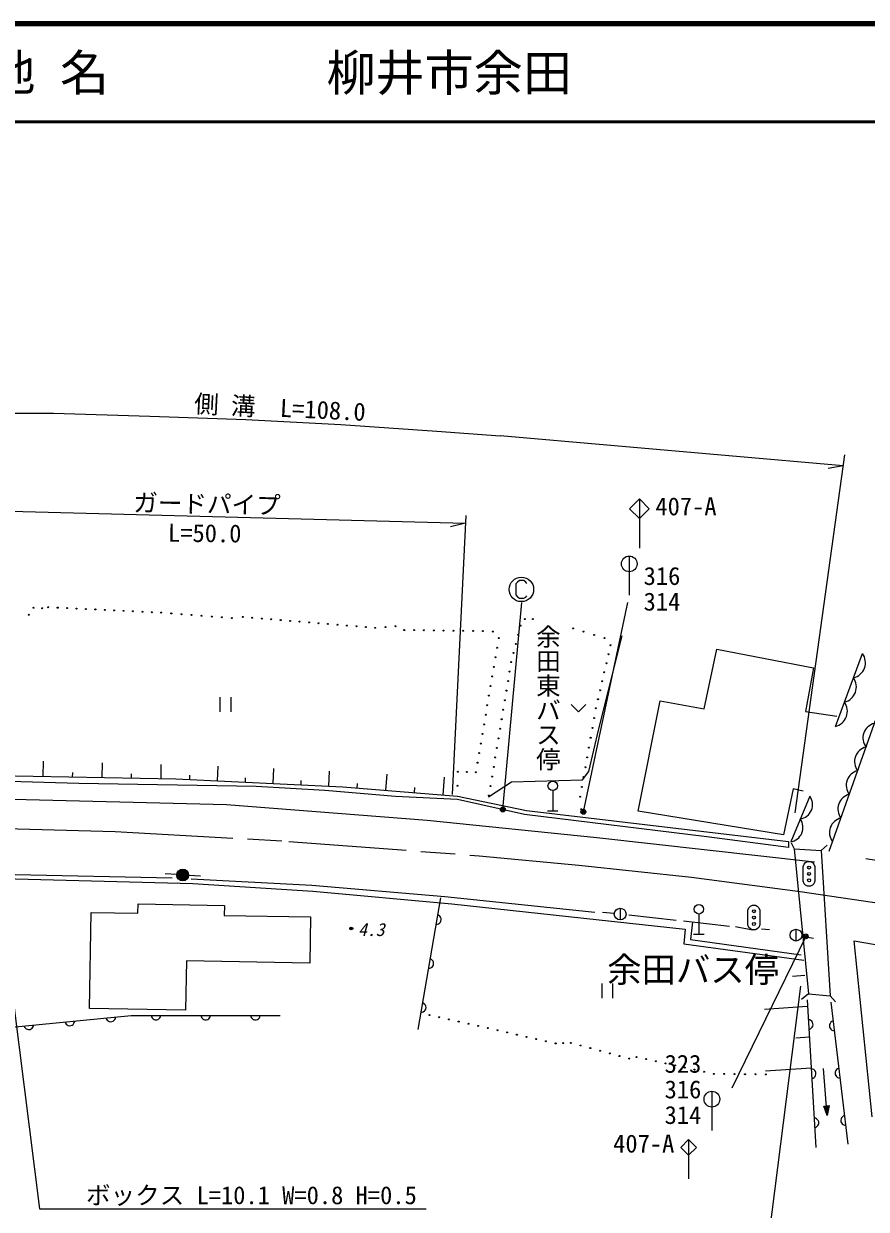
# Model space of a CAD drawing. Units: millimetres, scale not verified. Extents: x 40000 to 680000, y 20000 to 380000.
# Drawn here: x 374184 to 460013, y 259201 to 380000 of the extents above; entities that cross this region are included whole.
import ezdxf
from ezdxf.enums import TextEntityAlignment as Align

# ---------------------------------------------------------------- set-up
doc = ezdxf.new("R2010")
doc.units = ezdxf.units.MM
doc.header["$LTSCALE"] = 1000
doc.linetypes.add('CHAIN', pattern=[18.5, 12, -1.5, 3.5, -1.5])
for name, color, linetype, lineweight in [('M-BGD', 7, 'Continuous', 25), ('M-BGD-EXST', 7, 'Continuous', 25), ('M-BMK', 2, 'CHAIN', 13), ('M-STR-HTXT', 7, 'Continuous', 13), ('M-STR-STR1', 1, 'Continuous', 25), ('M-STR-STRC', 7, 'Continuous', 25), ('M-TTL', 2, 'Continuous', 140), ('M-TTL-LINE', 7, 'Continuous', 50)]:
    doc.layers.add(name, color=color, linetype=linetype, lineweight=lineweight)
doc.layers.add('M-TTL-TXT', color=7, linetype='Continuous')
doc.styles.add('@ＭＳ ゴシック', font='')
doc.styles.add('ＭＳ ゴシック', font='')
doc.styles.get('@ＭＳ ゴシック').set_extended_font_data('@MS Gothic')
doc.styles.get('ＭＳ ゴシック').set_extended_font_data('MS Gothic')

msp = doc.modelspace()

# ---------------------------------------------------------------- linework, layer by layer
at = {"layer": 'M-BGD'}
for p, q in [((432765, 308159), (435156, 317626)), ((443505, 310191), (444806, 316264)), ((444806, 316264), (454620, 314366)), ((456869, 308402), (459634, 315830)), ((454620, 314366), (453807, 309920)), ((456240, 295687), (462550, 313531)), ((394162, 311384), (394162, 309884)), ((395302, 309884), (395302, 311384)), ((429948, 310622), (430698, 309902)), ((430698, 309902), (431448, 310622)), ((436782, 299781), (439005, 311004)), ((439005, 311004), (443505, 310191)), ((453807, 309920), (457006, 309432)), ((431761, 303808), (432765, 308159)), ((376165, 303301), (376194, 304873)), ((382170, 303190), (382198, 304697)), ((388175, 303079), (388201, 304520)), ((368901, 303435), (389676, 303051)), ((379168, 303245), (379176, 303707)), ((385172, 303134), (385180, 303576)), ((391094, 302983), (391115, 303418)), ((393930, 302848), (394002, 304350)), ((399603, 302578), (399676, 304110)), ((405276, 302307), (405348, 303825)), ((411070, 301888), (411203, 303531)), ((416906, 301418), (417052, 303238)), ((431092, 302947), (431761, 303808)), ((379796, 302581), (368735, 302923)), ((397853, 302282), (379796, 302581)), ((389676, 303051), (406694, 302240)), ((396767, 302713), (396789, 303175)), ((404850, 301856), (397853, 302282)), ((402439, 302443), (402461, 302900)), ((406694, 302240), (418364, 301301)), ((408153, 302122), (408190, 302589)), ((413988, 301653), (414030, 302172)), ((421529, 301226), (423872, 302756)), ((423872, 302756), (431092, 302947)), ((452560, 302058), (451584, 297341)), ((453590, 301787), (452560, 302058)), ((412065, 301258), (404850, 301856)), ((418382, 300959), (412065, 301258)), ((418364, 301301), (425408, 299849)), ((425192, 299422), (418382, 300959)), ((428069, 301855), (428069, 299815)), ((454266, 301299), (452314, 296636)), ((425408, 299849), (452078, 296690)), ((427529, 299815), (428609, 299815)), ((451584, 297341), (436782, 299781)), ((443761, 297160), (425192, 299422)), ((452078, 296050), (443761, 297160)), ((452078, 296690), (452078, 296050)), ((474972, 292434), (459962, 294904)), ((453583, 294122), (453683, 294372)), ((453583, 292622), (453583, 294122)), ((453683, 294372), (453833, 294522)), ((453833, 294522), (454033, 294622)), ((454033, 294622), (454333, 294622)), ((454333, 294622), (454533, 294522)), ((454533, 294522), (454683, 294372)), ((454683, 294372), (454783, 294122)), ((454783, 294122), (454783, 292622)), ((372043, 292919), (391404, 292387)), ((373324, 293317), (389319, 292986)), ((389785, 293297), (388587, 293379)), ((390983, 293229), (392181, 293175)), ((391258, 292876), (403518, 292218)), ((391404, 292387), (403630, 291623)), ((453683, 292372), (453583, 292622)), ((453833, 292222), (453683, 292372)), ((454683, 292372), (454533, 292222)), ((454783, 292622), (454683, 292372)), ((403518, 292218), (417091, 291083)), ((403630, 291623), (417783, 290327)), ((454033, 292122), (453833, 292222)), ((454333, 292122), (454033, 292122)), ((454533, 292222), (454333, 292122)), ((385813, 289373), (385829, 290315)), ((385829, 290315), (394638, 290165)), ((394638, 290165), (394620, 289149)), ((414355, 277517), (416672, 290948)), ((417091, 291083), (432361, 289473)), ((417783, 290327), (441577, 287736)), ((447962, 289673), (448062, 289923)), ((448062, 289923), (448212, 290073)), ((448212, 290073), (448412, 290173)), ((448412, 290173), (448712, 290173)), ((448712, 290173), (448912, 290073)), ((448912, 290073), (449062, 289923)), ((449062, 289923), (449162, 289673)), ((380872, 279663), (381039, 289455)), ((381039, 289455), (385813, 289373)), ((394620, 289149), (403411, 288999)), ((403411, 288999), (403331, 284284)), ((416482, 289142), (416371, 289202)), ((416571, 289066), (416482, 289142)), ((416652, 288951), (416571, 289066)), ((416694, 288842), (416652, 288951)), ((416686, 288559), (416713, 288717)), ((416713, 288717), (416694, 288842)), ((434346, 289330), (433150, 289436)), ((434943, 289878), (434943, 288678)), ((435837, 289217), (440654, 288668)), ((442967, 289285), (442967, 287245)), ((447962, 288173), (447962, 289673)), ((449162, 289673), (449162, 288173)), ((416201, 288217), (416326, 288236)), ((416326, 288236), (416435, 288278)), ((416435, 288278), (416550, 288360)), ((416550, 288360), (416626, 288448)), ((416626, 288448), (416686, 288559)), ((441394, 288595), (446078, 288046)), ((441577, 287736), (441444, 286241)), ((442301, 288488), (442121, 286706)), ((446700, 288009), (448420, 287680)), ((448062, 287923), (447962, 288173)), ((448212, 287773), (448062, 287923)), ((448412, 287673), (448212, 287773)), ((448712, 287673), (448412, 287673)), ((448912, 287773), (448712, 287673)), ((449062, 287923), (448912, 287773)), ((449162, 288173), (449062, 287923)), ((449335, 287790), (450140, 287717)), ((452852, 287732), (452852, 286532)), ((442121, 286706), (453385, 285111)), ((442427, 287245), (443507, 287245)), ((453444, 287032), (454627, 286831)), ((460621, 268604), (458791, 286564)), ((458791, 286564), (476069, 283530)), ((441444, 286241), (453650, 284579)), ((390750, 284499), (390664, 279496)), ((403331, 284284), (390750, 284499)), ((415710, 284665), (415599, 284725)), ((415662, 283801), (415778, 283883)), ((415798, 284589), (415710, 284665)), ((415778, 283883), (415854, 283971)), ((415880, 284474), (415798, 284589)), ((415854, 283971), (415914, 284082)), ((415922, 284365), (415880, 284474)), ((415914, 284082), (415941, 284240)), ((415941, 284240), (415922, 284365)), ((415429, 283740), (415554, 283759)), ((415554, 283759), (415662, 283801)), ((453759, 283009), (452512, 282923)), ((433068, 282213), (433068, 280713)), ((434208, 280713), (434208, 282213)), ((454894, 265507), (454022, 280541)), ((456389, 280292), (458134, 265839)), ((390664, 279496), (380872, 279663)), ((414656, 279263), (414781, 279282)), ((414781, 279282), (414890, 279324)), ((414938, 280188), (414826, 280248)), ((414890, 279324), (415006, 279406)), ((415026, 280112), (414938, 280188)), ((415006, 279406), (415082, 279494)), ((415108, 279997), (415026, 280112)), ((415082, 279494), (415141, 279605)), ((415150, 279888), (415108, 279997)), ((415141, 279605), (415169, 279763)), ((415169, 279763), (415150, 279888)), ((453975, 279867), (449655, 279569)), ((372622, 277737), (385134, 278932)), ((374210, 277888), (374261, 277773)), ((375127, 277755), (375177, 277860)), ((375177, 277860), (375205, 277983)), ((378380, 278287), (378431, 278171)), ((378431, 278171), (378501, 278077)), ((378501, 278077), (378610, 277987)), ((378610, 277987), (378715, 277937)), ((378715, 277937), (378838, 277909)), ((378838, 277909), (378998, 277924)), ((378998, 277924), (379113, 277975)), ((379113, 277975), (379207, 278044)), ((379207, 278044), (379297, 278153)), ((379297, 278153), (379347, 278259)), ((379347, 278259), (379376, 278382)), ((382551, 278685), (382602, 278570)), ((382602, 278570), (382671, 278476)), ((382671, 278476), (382780, 278386)), ((382780, 278386), (382885, 278336)), ((382885, 278336), (383009, 278307)), ((383009, 278307), (383168, 278322)), ((383168, 278322), (383284, 278374)), ((383284, 278374), (383377, 278443)), ((383377, 278443), (383468, 278552)), ((383468, 278552), (383518, 278657)), ((383518, 278657), (383546, 278780)), ((385134, 278932), (400317, 278932)), ((387164, 278932), (387204, 278812)), ((387204, 278812), (387264, 278712)), ((387264, 278712), (387364, 278612)), ((387364, 278612), (387464, 278552)), ((387464, 278552), (387584, 278512)), ((387584, 278512), (387744, 278512)), ((387744, 278512), (387864, 278552)), ((387864, 278552), (387964, 278612)), ((387964, 278612), (388064, 278712)), ((388064, 278712), (388124, 278812)), ((388124, 278812), (388164, 278932)), ((392225, 278932), (392265, 278812)), ((392265, 278812), (392325, 278712)), ((392325, 278712), (392425, 278612)), ((392425, 278612), (392525, 278552)), ((392525, 278552), (392645, 278512)), ((392645, 278512), (392805, 278512)), ((392805, 278512), (392925, 278552)), ((392925, 278552), (393025, 278612)), ((393025, 278612), (393125, 278712)), ((393125, 278712), (393185, 278812)), ((393185, 278812), (393225, 278932)), ((397286, 278932), (397326, 278812)), ((397326, 278812), (397386, 278712)), ((397386, 278712), (397486, 278612)), ((397486, 278612), (397586, 278552)), ((397586, 278552), (397706, 278512)), ((397706, 278512), (397866, 278512)), ((397866, 278512), (397986, 278552)), ((397986, 278552), (398086, 278612)), ((398086, 278612), (398186, 278712)), ((398186, 278712), (398246, 278812)), ((398246, 278812), (398286, 278932)), ((454261, 278502), (454138, 278535)), ((454364, 278448), (454261, 278502)), ((454469, 278354), (454364, 278448)), ((454535, 278257), (454469, 278354)), ((454504, 277755), (454558, 277858)), ((454582, 278140), (454535, 278257)), ((454558, 277858), (454591, 277980)), ((454591, 277980), (454582, 278140)), ((456279, 278036), (456254, 277912)), ((456254, 277912), (456273, 277754)), ((456326, 278143), (456279, 278036)), ((456414, 278254), (456326, 278143)), ((456506, 278326), (456414, 278254)), ((456620, 278380), (456506, 278326)), ((374261, 277773), (374330, 277679)), ((374330, 277679), (374439, 277589)), ((374439, 277589), (374545, 277539)), ((374545, 277539), (374668, 277510)), ((374668, 277510), (374827, 277525)), ((374827, 277525), (374943, 277577)), ((374943, 277577), (375037, 277646)), ((375037, 277646), (375127, 277755)), ((454192, 276725), (452847, 276633)), ((454196, 277536), (454314, 277583)), ((454314, 277583), (454410, 277649)), ((454410, 277649), (454504, 277755)), ((456273, 277754), (456327, 277639)), ((456327, 277639), (456398, 277547)), ((456398, 277547), (456510, 277460)), ((456510, 277460), (456616, 277412)), ((456616, 277412), (456740, 277387)), ((454408, 273584), (449761, 273263)), ((454551, 273490), (454429, 273523)), ((454655, 273436), (454551, 273490)), ((454760, 273342), (454655, 273436)), ((454826, 273246), (454760, 273342)), ((454873, 273128), (454826, 273246)), ((454882, 272968), (454873, 273128)), ((456034, 268750), (455641, 273558)), ((456860, 273219), (456835, 273095)), ((456835, 273095), (456854, 272936)), ((456908, 273325), (456860, 273219)), ((456995, 273436), (456908, 273325)), ((457087, 273508), (456995, 273436)), ((457202, 273562), (457087, 273508)), ((454487, 272525), (454605, 272572)), ((454605, 272572), (454701, 272637)), ((454701, 272637), (454795, 272743)), ((454795, 272743), (454849, 272846)), ((454849, 272846), (454882, 272968)), ((456854, 272936), (456908, 272821)), ((456908, 272821), (456980, 272729)), ((456980, 272729), (457091, 272642)), ((457091, 272642), (457198, 272594)), ((457198, 272594), (457321, 272569)), ((455673, 269724), (456232, 269769)), ((456034, 268750), (455673, 269724)), ((455756, 269690), (456155, 269723)), ((456011, 269029), (455756, 269690)), ((455839, 269657), (456079, 269677)), ((455998, 269188), (455839, 269657)), ((455922, 269624), (456002, 269630)), ((455979, 269428), (455922, 269624)), ((456002, 269630), (455979, 269428)), ((456079, 269677), (455998, 269188)), ((456155, 269723), (456011, 269029)), ((456232, 269769), (456034, 268750)), ((454842, 268479), (454720, 268512)), ((454945, 268424), (454842, 268479)), ((455051, 268330), (454945, 268424)), ((455117, 268234), (455051, 268330)), ((455164, 268117), (455117, 268234)), ((457442, 268401), (457416, 268277)), ((457416, 268277), (457436, 268118)), ((457489, 268507), (457442, 268401)), ((457577, 268619), (457489, 268507)), ((457669, 268690), (457577, 268619)), ((457783, 268744), (457669, 268690)), ((454778, 267513), (454895, 267560)), ((454895, 267560), (454992, 267626)), ((454992, 267626), (455086, 267731)), ((455086, 267731), (455140, 267835)), ((455140, 267835), (455173, 267957)), ((455173, 267957), (455164, 268117)), ((457436, 268118), (457490, 268004)), ((457490, 268004), (457561, 267912)), ((457561, 267912), (457673, 267824)), ((457673, 267824), (457779, 267777)), ((457779, 267777), (457903, 267751))]:
    msp.add_line(p, q, dxfattribs=at)
for centre, radius in [((375192, 320492), 50), ((376077, 320436), 50), ((376685, 320547), 50), ((377644, 320501), 50), ((378603, 320455), 50), ((379562, 320409), 50), ((380521, 320363), 50), ((381480, 320317), 50), ((382438, 320270), 50), ((383397, 320224), 50), ((384356, 320178), 50), ((385315, 320132), 50), ((386274, 320086), 50), ((374694, 319773), 50), ((387233, 320040), 50), ((388192, 319994), 50), ((389221, 319915), 50), ((390250, 319836), 50), ((391279, 319757), 50), ((392308, 319678), 50), ((393338, 319599), 50), ((394367, 319520), 50), ((395396, 319441), 50), ((396502, 319551), 50), ((397466, 319472), 50), ((398431, 319393), 50), ((399395, 319314), 50), ((400359, 319235), 50), ((401323, 319156), 50), ((402287, 319077), 50), ((403251, 318998), 50), ((404215, 318919), 50), ((425225, 319330), 50), ((426055, 319330), 50), ((405179, 318840), 50), ((406143, 318761), 50), ((407108, 318682), 50), ((408072, 318603), 50), ((409036, 318524), 50), ((410000, 318445), 50), ((411023, 318528), 50), ((412047, 318611), 50), ((412945, 318224), 50), ((413948, 318210), 50), ((414950, 318196), 50), ((415953, 318182), 50), ((416955, 318168), 50), ((417958, 318155), 50), ((418961, 318141), 50), ((419963, 318127), 50), ((420966, 318113), 50), ((421962, 318058), 50), ((424548, 317740), 50), ((424783, 318666), 50), ((430149, 318390), 50), ((431218, 318058), 50), ((432288, 317726), 50), ((422570, 317394), 50), ((424313, 316813), 50), ((433357, 317394), 50), ((433966, 316675), 50), ((422238, 315442), 50), ((422404, 316418), 50), ((424078, 315887), 50), ((433752, 315758), 50), ((422072, 314466), 50), ((423842, 314960), 50), ((433539, 314841), 50), ((421906, 313490), 50), ((423518, 313016), 50), ((423680, 313988), 50), ((433112, 313008), 50), ((433325, 313925), 50), ((421740, 312514), 50), ((423356, 312044), 50), ((432899, 312091), 50), ((421408, 310562), 50), ((421574, 311538), 50), ((423194, 311072), 50), ((432685, 311175), 50), ((421243, 309586), 50), ((423032, 310100), 50), ((432294, 309256), 50), ((432472, 310258), 50), ((421077, 308610), 50), ((422708, 308156), 50), ((422870, 309128), 50), ((432116, 308254), 50), ((420911, 307634), 50), ((422546, 307184), 50), ((431937, 307252), 50), ((420579, 305682), 50), ((420745, 306658), 50), ((422384, 306212), 50), ((431759, 306251), 50), ((420413, 304706), 50), ((422222, 305240), 50), ((431581, 305249), 50), ((418421, 303786), 50), ((419334, 303758), 50), ((420247, 303731), 50), ((421898, 303296), 50), ((422060, 304268), 50), ((431224, 303245), 50), ((431403, 304247), 50), ((418366, 302348), 50), ((421736, 302324), 50), ((428069, 302335), 480), ((431046, 302243), 50), ((421574, 301352), 50), ((430868, 301241), 50), ((430978, 299969), 50), ((390383, 293256), 600), ((390383, 293256), 528), ((390383, 293256), 456), ((390383, 293256), 384), ((390383, 293256), 312), ((454183, 294022), 150), ((390383, 293256), 240), ((390383, 293256), 168), ((390383, 293256), 96), ((390383, 293256), 24), ((454183, 293372), 150), ((454183, 292722), 150), ((442967, 289765), 480), ((434943, 289278), 600), ((448562, 289573), 150), ((448562, 288923), 150), ((407554, 287811), 150), ((407554, 287811), 90), ((407554, 287811), 30), ((448562, 288273), 150), ((452852, 287132), 600), ((415528, 278993), 50), ((416516, 278771), 50), ((417504, 278548), 50), ((418492, 278326), 50), ((419480, 278104), 50), ((420468, 277881), 50), ((421456, 277659), 50), ((422444, 277437), 50), ((423432, 277215), 50), ((424420, 276992), 50), ((425407, 276770), 50), ((426395, 276548), 50), ((427383, 276325), 50), ((428371, 276103), 50), ((429147, 276130), 50), ((429923, 276157), 50), ((430913, 275889), 50), ((431903, 275622), 50), ((432893, 275354), 50), ((433883, 275086), 50), ((434873, 274819), 50), ((435863, 274551), 50), ((436612, 274712), 50), ((437596, 274498), 50), ((438579, 274284), 50), ((439562, 274070), 50), ((440545, 273856), 50), ((441529, 273642), 50), ((442512, 273428), 50), ((443495, 273213), 50), ((444479, 272999), 50), ((445538, 272989), 50), ((446598, 272978), 50), ((447657, 272967), 50), ((448717, 272957), 50), ((449776, 272946), 50)]:
    msp.add_circle(centre, radius, dxfattribs=at)
for centre, radius, start, end in [((458333, 314905), 1596, 283.74438, 35.41878), ((457411, 312429), 1596, 283.74438, 35.41878), ((456489, 309953), 1596, 283.74438, 35.41878), ((461189, 307229), 1518, 103.14224, 217.9082), ((460337, 304817), 1518, 103.14224, 217.9082), ((459484, 302406), 1518, 103.14224, 217.9082), ((453049, 300439), 1491, 279.32098, 35.2502), ((458631, 299994), 1518, 103.14224, 217.9082), ((452073, 298107), 1491, 279.32098, 35.2502), ((457778, 297582), 1518, 103.14224, 217.9082)]:
    msp.add_arc(centre, radius, start, end, dxfattribs=at)
at = {"layer": 'M-BGD-EXST'}
for p, q in [((424480, 323114), (424330, 322914)), ((424330, 322914), (424330, 321814)), ((424680, 323264), (424480, 323114)), ((425130, 323264), (424680, 323264)), ((425330, 323114), (425130, 323264)), ((425430, 322964), (425330, 323114)), ((424330, 321814), (424480, 321614)), ((424480, 321614), (424680, 321464)), ((424680, 321464), (425130, 321464)), ((425130, 321464), (425330, 321564)), ((425330, 321564), (425430, 321714)), ((422994, 299933), (424917, 321012))]:
    msp.add_line(p, q, dxfattribs=at)
for centre, radius in [((424880, 322364), 1250), ((422994, 299933), 250), ((422994, 299933), 150), ((422994, 299933), 50)]:
    msp.add_circle(centre, radius, dxfattribs=at)
at = {"layer": 'M-BMK'}
for p, q in [((372329, 297994), (383509, 297707)), ((383509, 297707), (401191, 296690)), ((401191, 296690), (420563, 295218)), ((420563, 295218), (430737, 294271)), ((430737, 294271), (442211, 293044)), ((442211, 293044), (453264, 291579)), ((453264, 291579), (463052, 290141))]:
    msp.add_line(p, q, dxfattribs=at)
at = {"layer": 'M-STR-HTXT'}
for p, q in [((345015, 340323), (377234, 340305)), ((457665, 334964), (422727, 338016)), ((452757, 299593), (457819, 336077)), ((457665, 334964), (456134, 334676)), ((368023, 330455), (419173, 329107)), ((419211, 329879), (417815, 301478)), ((419173, 329107), (417662, 328727)), ((371550, 292651), (375789, 259258)), ((453327, 281932), (447303, 234899)), ((375789, 259258), (415177, 259258))]:
    msp.add_line(p, q, dxfattribs=at)
msp.add_lwpolyline([(377234, 340305), (387031, 340027), (396824, 339666), (406474, 339155), (416252, 338493), (422727, 338016)], dxfattribs=at)
at = {"layer": 'M-STR-STR1'}
for p, q in [((452353, 296549), (452678, 295919)), ((455407, 295766), (456017, 296301)), ((452678, 295919), (455407, 295766)), ((452678, 295919), (454128, 281144)), ((455407, 295766), (456342, 280953)), ((454128, 281144), (453422, 280591)), ((454128, 281144), (456342, 280953)), ((456342, 280953), (456876, 280343))]:
    msp.add_line(p, q, dxfattribs=at)
at = {"layer": 'M-STR-STRC'}
for p, q in [((436907, 331578), (435907, 330578)), ((437907, 330578), (436907, 331578)), ((436907, 331578), (436907, 326578)), ((435907, 330578), (436907, 329578)), ((436907, 329578), (437907, 330578)), ((435869, 325762), (435869, 321762)), ((431195, 299706), (435723, 321012)), ((371669, 301010), (394856, 300437)), ((394856, 300437), (415294, 298862)), ((415294, 298862), (432578, 297095)), ((432578, 297095), (454732, 294612)), ((453843, 287012), (446317, 271536)), ((444286, 271220), (444286, 267220)), ((441916, 266311), (441116, 265511)), ((442716, 265511), (441916, 266311)), ((441916, 266311), (441916, 262311)), ((441116, 265511), (441916, 264711)), ((441916, 264711), (442716, 265511))]:
    msp.add_line(p, q, dxfattribs=at)
for centre, radius in [((435869, 324962), 800), ((431195, 299706), 250), ((431195, 299706), 150), ((431195, 299706), 50), ((453843, 287012), 250), ((453843, 287012), 150), ((453843, 287012), 50), ((444286, 270420), 800)]:
    msp.add_circle(centre, radius, dxfattribs=at)
at = {"layer": 'M-TTL'}
msp.add_line((680000, 380000), (40000, 380000), dxfattribs=at)
at = {"layer": 'M-TTL-LINE'}
msp.add_line((40000, 370000), (680000, 370000), dxfattribs=at)

# ---------------------------------------------------------------- texts
at = {"layer": 'M-BGD', "style": '@ＭＳ ゴシック'}
msp.add_text('余田東バス停', height=1833, rotation=270, dxfattribs=at).set_placement((427599, 311319), align=Align.MIDDLE_CENTER)
at = {"layer": 'M-BGD', "style": 'ＭＳ ゴシック', "oblique": 15}
msp.add_text('4.3', height=1320, dxfattribs=at).set_placement((409586, 287700), align=Align.MIDDLE_CENTER)
at = {"layer": 'M-BGD', "style": 'ＭＳ ゴシック'}
msp.add_text('余田バス停', height=2566, dxfattribs=at).set_placement((442371, 283618), align=Align.MIDDLE_CENTER)
at = {"layer": 'M-STR-HTXT', "style": 'ＭＳ ゴシック'}
for s, rotation, p in [('側 溝\u3000L=108.0', 357.2, (400287, 340867)), ('ガードパイプ', 358.9, (392850, 331077)), ('L=50.0', 359.4, (392625, 328097))]:
    msp.add_text(s, height=1833, rotation=rotation, dxfattribs=at).set_placement(p, align=Align.MIDDLE_CENTER)
msp.add_text('ボックス L=10.1 W=0.8 H=0.5', height=1833, dxfattribs=at).set_placement((397382, 260636), align=Align.MIDDLE_CENTER)
at = {"layer": 'M-STR-STRC', "style": 'ＭＳ ゴシック'}
for s, p in [('407-A', (441646, 330824)), ('316', (439202, 323731)), ('314', (439202, 321121)), ('323', (441339, 274029)), ('316', (441339, 271419)), ('314', (441339, 268809)), ('407-A', (437344, 265899))]:
    msp.add_text(s, height=1833, dxfattribs=at).set_placement(p, align=Align.MIDDLE_CENTER)
at = {"layer": 'M-TTL-TXT', "style": 'ＭＳ ゴシック'}
for s, p in [('地 名', (370380, 375000)), ('柳井市余田', (405024, 375000))]:
    msp.add_text(s, height=3666, dxfattribs=at).set_placement(p, align=Align.MIDDLE_LEFT)

doc.saveas('drawing.dxf')
